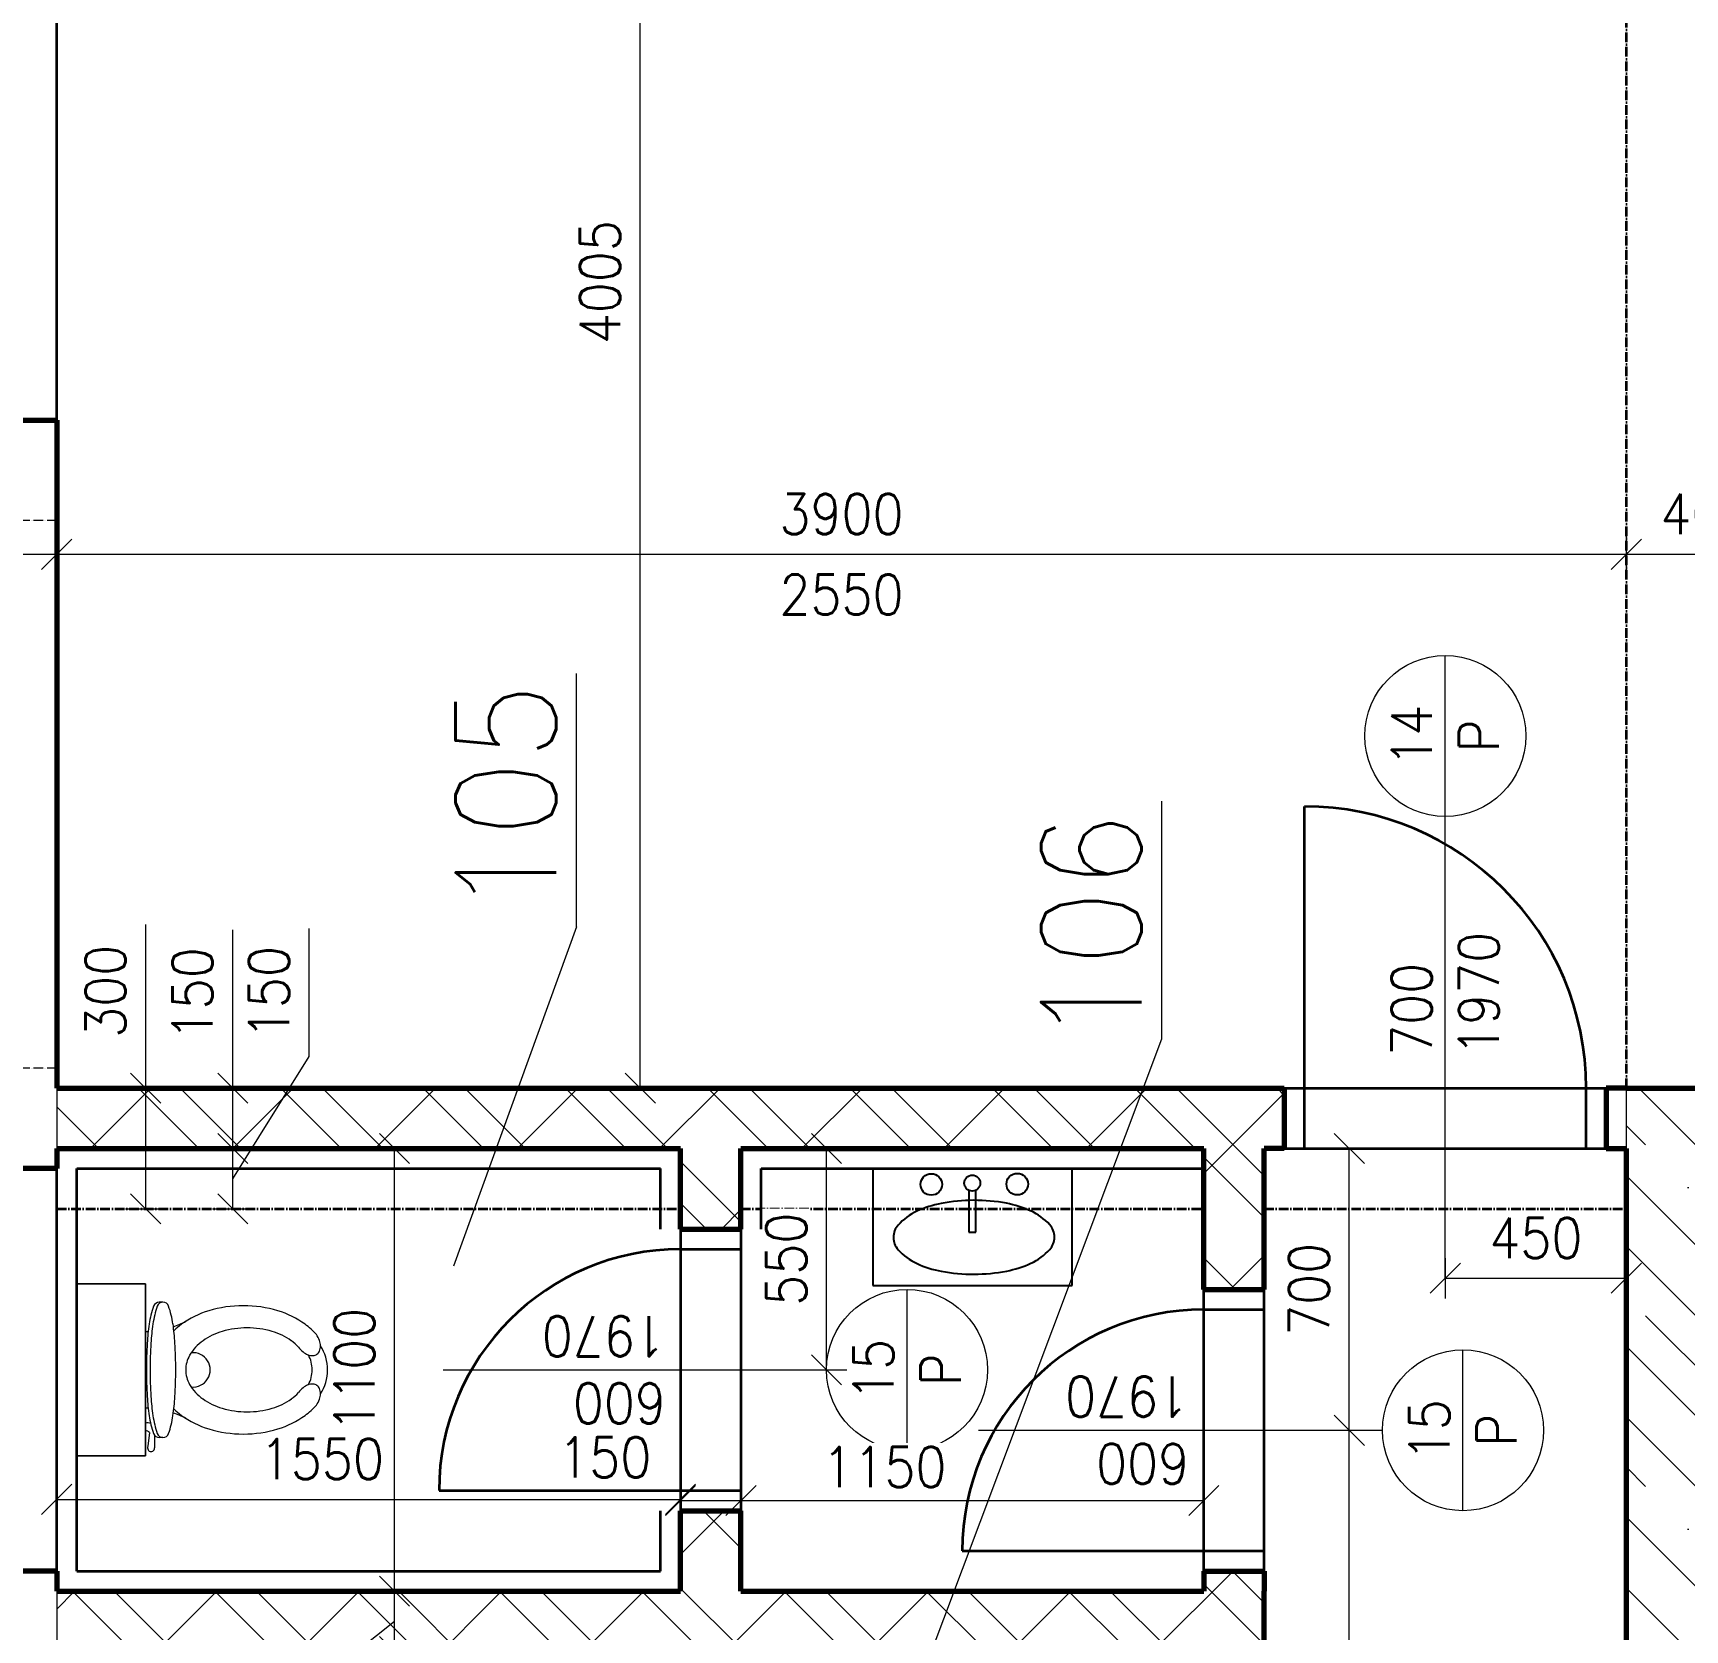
# Model space of a CAD drawing. Header units: millimetres. Extents: x 9557 to 76822, y 14597 to 67378.
# Drawn here: x 17918 to 22023, y 25777 to 29744 of the extents above; entities that cross this region are included whole.
import ezdxf

# ---------------------------------------------------------------- set-up
doc = ezdxf.new("R2010")
doc.units = ezdxf.units.MM
doc.linetypes.add('ACAD_ISO05W100', pattern=[33, 24, -3, 0, -3, 0, -3])
doc.linetypes.add('ACAD_ISO10W100', pattern=[18, 12, -3, 0, -3])
for name, color, linetype, lineweight in [('0.18', 51, 'Continuous', 18), ('0.25', 7, 'Continuous', 25), ('0.35', 6, 'Continuous', 35), ('0.6', 10, 'Continuous', 60), ('0.7', 30, 'Continuous', 70)]:
    doc.layers.add(name, color=color, linetype=linetype, lineweight=lineweight)
doc.styles.add('MyTextStyle', font='romans.shx', dxfattribs={"width": 0.9})
doc.styles.get("Standard").update_dxf_attribs({"font": 'arial.ttf'})
doc.dimstyles.new('Standard SK int', dxfattribs={"dimtxt": 100, "dimasz": 75, "dimexe": 50, "dimexo": 0, "dimgap": 50, "dimtad": 1, "dimdec": 0, "dimrnd": 5, "dimzin": 0, "dimtxsty": 'MyTextStyle', "dimblk": 'OBLIQUE', "dimcen": 0, "dimclrd": 51, "dimclre": 51, "dimadec": 0, "dimazin": 1, "dimtm": 1e-09, "dimtfac": 1, "dimtdec": 0, "dimtofl": 0, "dimtmove": 0, "dimatfit": 2, "dimfxl": 50, "dimfxlon": 1, "dimtfill": 1, "dimtfillclr": 250, "dimtolj": 1, "dimtzin": 0, "dimlwd": 18, "dimlwe": 18, "dimarcsym": 0})

# ---------------------------------------------------------------- blocks, each defined once
blk = doc.blocks.new('_Oblique')
at = {"color": 0, "linetype": 'ByBlock', "lineweight": -2}
blk.add_line((-0.5, -0.5), (0.5, 0.5), dxfattribs=at)
blk = doc.blocks.new('*D57')
at = {"layer": '0.25', "color": 51, "linetype": 'Continuous', "lineweight": 18, "transparency": 16777216}
for p, q in [((24650.6, 27122.8), (24750.6, 27122.8)), ((24700.6, 26822.8), (24700.6, 27122.8)), ((24650.6, 26822.8), (24750.6, 26822.8))]:
    blk.add_line(p, q, dxfattribs=at)
at = {"layer": '0.25', "color": 51, "lineweight": 18, "transparency": 16777216, "xscale": 75, "yscale": 75, "zscale": 75, "rotation": 270}
blk.add_blockref('_Oblique', (24700.6, 26822.8), dxfattribs=at)
at = {"layer": '0.25', "color": 0, "transparency": 16777216, "insert": (24810.5, 27302.8), "char_height": 100, "attachment_point": 5, "rotation": 90, "style": 'MyTextStyle', "bg_fill": 3, "box_fill_scale": 1.1, "bg_fill_color": 256, "bg_fill_true_color": 13158600, "bg_fill_transparency": 0}
blk.add_mtext('\\A1;300', dxfattribs=at)
at = {"layer": '0.25', "color": 51, "lineweight": 18, "transparency": 16777216, "xscale": 75, "yscale": 75, "zscale": 75, "rotation": 90}
blk.add_blockref('_Oblique', (24700.6, 27122.8), dxfattribs=at)
blk = doc.blocks.new('*D58')
at = {"layer": '0.25', "color": 51, "linetype": 'Continuous', "lineweight": 18, "transparency": 16777216}
for p, q in [((22644.1, 30902.8), (22744.1, 30902.8)), ((22694.1, 27122.8), (22694.1, 30902.8)), ((22644.1, 27122.8), (22744.1, 27122.8))]:
    blk.add_line(p, q, dxfattribs=at)
at = {"layer": '0.25', "color": 51, "lineweight": 18, "transparency": 16777216, "xscale": 75, "yscale": 75, "zscale": 75}
for p, rotation in [((22694.1, 30902.8), 90), ((22694.1, 27122.8), 270)]:
    blk.add_blockref('_Oblique', p, dxfattribs=dict(at, rotation=rotation))
at = {"layer": '0.25', "color": 0, "transparency": 16777216, "char_height": 100, "attachment_point": 5, "rotation": 90, "style": 'MyTextStyle', "bg_fill": 3, "box_fill_scale": 1.1, "bg_fill_color": 256, "bg_fill_true_color": 13158600, "bg_fill_transparency": 0}
for s, insert in [('\\A1;3780', (22594.1, 29012.8)), ('\\A1;2550', (22794.1, 29012.8))]:
    blk.add_mtext(s, dxfattribs=dict(at, insert=insert))
blk = doc.blocks.new('*D62')
at = {"layer": '0.25', "color": 51, "linetype": 'Continuous', "lineweight": 18, "transparency": 16777216}
for p, q in [((17477.2, 28499.2), (17477.2, 28399.2)), ((17977.2, 28499.2), (17977.2, 28399.2)), ((17477.2, 28449.2), (17977.2, 28449.2))]:
    blk.add_line(p, q, dxfattribs=at)
at = {"layer": '0.25', "color": 51, "lineweight": 18, "transparency": 16777216, "xscale": 75, "yscale": 75, "zscale": 75, "rotation": 180}
blk.add_blockref('_Oblique', (17477.2, 28449.2), dxfattribs=at)
at = {"layer": '0.25', "color": 51, "lineweight": 18, "transparency": 16777216, "xscale": 75, "yscale": 75, "zscale": 75}
blk.add_blockref('_Oblique', (17977.2, 28449.2), dxfattribs=at)
at = {"layer": '0.25', "color": 0, "transparency": 16777216, "insert": (17727.2, 28549.2), "char_height": 100, "attachment_point": 5, "style": 'MyTextStyle', "bg_fill": 3, "box_fill_scale": 1.1, "bg_fill_color": 256, "bg_fill_true_color": 13158600, "bg_fill_transparency": 0}
blk.add_mtext('\\A1;500', dxfattribs=at)
blk = doc.blocks.new('*D63')
at = {"layer": '0.25', "color": 51, "linetype": 'Continuous', "lineweight": 18, "transparency": 16777216}
for p, q in [((17977.2, 28499.2), (17977.2, 28399.2)), ((21877.2, 28399.2), (21877.2, 28499.2)), ((17977.2, 28449.2), (21877.2, 28449.2))]:
    blk.add_line(p, q, dxfattribs=at)
at = {"layer": '0.25', "color": 51, "lineweight": 18, "transparency": 16777216, "xscale": 75, "yscale": 75, "zscale": 75, "rotation": 180}
blk.add_blockref('_Oblique', (17977.2, 28449.2), dxfattribs=at)
at = {"layer": '0.25', "color": 51, "lineweight": 18, "transparency": 16777216, "xscale": 75, "yscale": 75, "zscale": 75}
blk.add_blockref('_Oblique', (21877.2, 28449.2), dxfattribs=at)
at = {"layer": '0.25', "color": 0, "transparency": 16777216, "char_height": 100, "attachment_point": 5, "style": 'MyTextStyle', "bg_fill": 3, "box_fill_scale": 1.1, "bg_fill_color": 256, "bg_fill_true_color": 13158600, "bg_fill_transparency": 0}
for s, insert in [('\\A1;3900', (19927.2, 28549.2)), ('\\A1;2550', (19927.2, 28349.2))]:
    blk.add_mtext(s, dxfattribs=dict(at, insert=insert))
blk = doc.blocks.new('*D64')
at = {"layer": '0.25', "color": 51, "linetype": 'Continuous', "lineweight": 18, "transparency": 16777216}
for p, q in [((21877.2, 28399.2), (21877.2, 28499.2)), ((22277.2, 28399.2), (22277.2, 28499.2)), ((21877.2, 28449.2), (22277.2, 28449.2))]:
    blk.add_line(p, q, dxfattribs=at)
at = {"layer": '0.25', "color": 51, "lineweight": 18, "transparency": 16777216, "xscale": 75, "yscale": 75, "zscale": 75, "rotation": 180}
blk.add_blockref('_Oblique', (21877.2, 28449.2), dxfattribs=at)
at = {"layer": '0.25', "color": 51, "lineweight": 18, "transparency": 16777216, "xscale": 75, "yscale": 75, "zscale": 75}
blk.add_blockref('_Oblique', (22277.2, 28449.2), dxfattribs=at)
at = {"layer": '0.25', "color": 0, "transparency": 16777216, "insert": (22077.2, 28549.2), "char_height": 100, "attachment_point": 5, "style": 'MyTextStyle', "bg_fill": 3, "box_fill_scale": 1.1, "bg_fill_color": 256, "bg_fill_true_color": 13158600, "bg_fill_transparency": 0}
blk.add_mtext('\\A1;400', dxfattribs=at)
blk = doc.blocks.new('*D76')
at = {"layer": '0.25', "color": 51, "linetype": 'Continuous', "lineweight": 18, "transparency": 16777216}
for p, q in [((19377.2, 31127.8), (19477.2, 31127.8)), ((19427.2, 27122.8), (19427.2, 31127.8)), ((19377.2, 27122.8), (19477.2, 27122.8))]:
    blk.add_line(p, q, dxfattribs=at)
at = {"layer": '0.25', "color": 51, "lineweight": 18, "transparency": 16777216, "xscale": 75, "yscale": 75, "zscale": 75}
for p, rotation in [((19427.2, 31127.8), 90), ((19427.2, 27122.8), 270)]:
    blk.add_blockref('_Oblique', p, dxfattribs=dict(at, rotation=rotation))
at = {"layer": '0.25', "color": 0, "transparency": 16777216, "insert": (19327.2, 29125.3), "char_height": 100, "attachment_point": 5, "rotation": 90, "style": 'MyTextStyle', "bg_fill": 3, "box_fill_scale": 1.1, "bg_fill_color": 256, "bg_fill_true_color": 13158600, "bg_fill_transparency": 0}
blk.add_mtext('\\A1;4005', dxfattribs=at)
blk = doc.blocks.new('A$C565E300A')
at = {"lineweight": 18}
for p, q in [((0.0345, 0.4308), (0.0194, 0.4307)), ((0.0309, 0.4466), (0.0195, 0.4478)), ((0.0579, 0.4432), (0.0309, 0.4466)), ((0.0517, 0.4309), (0.0345, 0.4308)), ((0.0455, 0.4096), (0.0455, 0.4189)), ((0.3815, 0.4084), (0.3815, 0.4177))]:
    blk.add_line(p, q, dxfattribs=at)
for centre, radius, start, end in [((0.0526, 0.4507), 0.00922, 305.5498, 12.3475), ((0.0649, 0.4479), 0.0171, 332.4051, 15.9445), ((-0.1065, 0.4576), 0.2252, 357.0572, 358.7022), ((0.5338, 0.4553), 0.2252, 180.8992, 182.5442), ((0.0192, 0.4392), 0.00856, 88.0406, 271.5608), ((0.0604, 0.4188), 0.0149, 109.2394, 179.8007), ((0.0604, 0.4096), 0.0149, 109.2394, 179.8007), ((0.1327, 0.2117), 0.2342, 98.1174, 109.2394), ((0.1327, 0.2025), 0.2342, 98.1174, 109.2394), ((0.1794, -0.1156), 0.5649, 93.2658, 98.1174), ((0.1794, -0.1249), 0.5649, 93.2658, 98.1174), ((0.2098, -0.6488), 1.0989, 89.8007, 93.2658), ((0.2098, -0.658), 1.0989, 89.8007, 93.2658), ((0.2098, -0.6488), 1.0989, 86.3356, 89.8007), ((0.2098, -0.658), 1.0989, 86.3356, 89.8007), ((0.2439, -0.1158), 0.5649, 81.484, 86.3356), ((0.2439, -0.1251), 0.5649, 81.484, 86.3356), ((0.2929, 0.2112), 0.2342, 70.362, 81.484), ((0.2929, 0.2019), 0.2342, 70.362, 81.484), ((0.3666, 0.4178), 0.0149, 359.8007, 70.362), ((0.3666, 0.4085), 0.0149, 359.8007, 70.362), ((0.0604, 0.4096), 0.0149, 179.8007, 250.362), ((0.1341, 0.6161), 0.2342, 250.362, 261.484), ((-0.1065, 0.4576), 0.2252, 332.1677, 340.8035), ((0.1831, 0.9432), 0.5649, 261.484, 266.3356), ((0.2402, 0.2609), 0.1735, 135.6224, 143.8076), ((0.2172, 1.4761), 1.0989, 266.3356, 269.8007), ((0.2172, 1.4761), 1.0989, 269.8007, 273.2658), ((0.2476, 0.9429), 0.5649, 273.2658, 278.1174), ((0.1858, 0.2611), 0.1735, 35.7938, 43.979), ((0.5338, 0.4553), 0.2252, 198.7979, 207.4337), ((0.2943, 0.6156), 0.2342, 278.1174, 289.2394), ((0.3666, 0.4085), 0.0149, 289.2394, 359.8007), ((0.283, 0.2295), 0.2266, 143.8076, 163.0558), ((0.2358, 0.2421), 0.1167, 120.1595, 144.5338), ((0.2132, 0.3341), 0.0427, 173.4976, 6.1038), ((0.213, 0.2812), 0.0713, 89.8007, 120.1595), ((0.213, 0.2812), 0.0713, 59.4419, 89.8007), ((0.19, 0.2422), 0.1167, 35.0677, 59.4419), ((0.1427, 0.23), 0.2266, 16.5456, 35.7938), ((0.3507, 0.2089), 0.2974, 163.0558, 179.8007), ((0.2719, 0.2163), 0.161, 144.5338, 163.4743), ((0.1537, 0.2167), 0.161, 16.1271, 35.0677), ((0.0748, 0.2098), 0.2974, 359.8007, 16.5456), ((0.329, 0.1994), 0.2206, 163.4743, 179.8007), ((0.0965, 0.2002), 0.2206, 359.8007, 16.1271), ((0.3507, 0.2089), 0.2974, 179.8007, 196.5456), ((0.0748, 0.2098), 0.2974, 343.0558, 359.8007), ((0.329, 0.1994), 0.2206, 179.8007, 196.1271), ((0.0965, 0.2002), 0.2206, 343.4743, 359.8007), ((0.2829, 0.1887), 0.2266, 196.5456, 215.7938), ((0.2718, 0.1828), 0.161, 196.1271, 215.0677), ((0.1536, 0.1833), 0.161, 324.5338, 343.4743), ((0.1426, 0.1892), 0.2266, 323.8076, 343.0558), ((0.2355, 0.1574), 0.1167, 215.0677, 226.8646), ((0.1897, 0.1575), 0.1167, 312.7368, 324.5338), ((0.2398, 0.1577), 0.1735, 215.7938, 228.3242), ((0.1204, 0.0223), 0.0612, 39.2996, 54.6766), ((0.1339, 0.0333), 0.0438, 21.0947, 39.2996), ((0.1458, 0.0379), 0.031, 356.6354, 21.0947), ((0.2125, 0.1183), 0.0799, 242.1825, 269.8007), ((0.2125, 0.1183), 0.0799, 269.8007, 297.419), ((0.2786, 0.0375), 0.031, 158.5067, 182.966), ((0.2905, 0.0328), 0.0438, 140.3018, 158.5067), ((0.3039, 0.0217), 0.0612, 124.9248, 140.3018), ((0.1854, 0.1579), 0.1735, 311.2772, 323.8076), ((0.1598, 0.078), 0.0612, 234.6766, 250.0536), ((0.1539, 0.0616), 0.0438, 250.0536, 268.2585), ((0.2124, 0.11), 0.11, 236.8889, 269.8007), ((0.1535, 0.0489), 0.031, 268.2585, 292.7178), ((0.1584, 0.0372), 0.0184, 292.7178, 324.6766), ((0.1584, 0.0372), 0.0184, 324.6766, 356.6354), ((0.2124, 0.11), 0.11, 269.8007, 302.7125), ((0.266, 0.0368), 0.0184, 182.966, 214.9248), ((0.266, 0.0368), 0.0184, 214.9248, 246.8836), ((0.271, 0.0485), 0.031, 246.8836, 271.3429), ((0.2707, 0.0612), 0.0438, 271.3429, 289.5478), ((0.2648, 0.0776), 0.0612, 289.5478, 304.9248)]:
    blk.add_arc(centre, radius, start, end, dxfattribs=at)
for points in [[(0, 0.4529), (0.0006, 0.6238), (0.0006, 0.6238, 0.0385), (0, 0.4529, 0.0385)], [(0.0006, 0.6238), (0.4279, 0.6223), (0.4279, 0.6223, 0.0385), (0.0006, 0.6238, 0.0385)], [(0.4279, 0.6223), (0.4273, 0.4514), (0.4273, 0.4514, 0.0385), (0.4279, 0.6223, 0.0385)], [(0.4273, 0.4514), (0, 0.4529), (0, 0.4529, 0.0385), (0.4273, 0.4514, 0.0385)]]:
    blk.add_3dface(points, dxfattribs=at)
blk = doc.blocks.new('A$C15221B2D')
for p, q in [((0, 0.2907), (0, 0.0001)), ((0.4951, 0.2907), (0, 0.2907)), ((0.4951, 0.0001), (0.4951, 0.2907)), ((0.2386, 0.237), (0.2386, 0.1326)), ((0.2565, 0.1326), (0.2565, 0.2371)), ((0.2386, 0.1326), (0.2565, 0.1326)), ((0, 0.0001), (0.4951, 0.0001))]:
    blk.add_line(p, q)
for centre, radius in [((0.1454, 0.2514), 0.0267), ((0.2474, 0.2548), 0.0199), ((0.3591, 0.2522), 0.0268)]:
    blk.add_circle(centre, radius)
for centre, radius, start, end in [((0.2521, -0.2225), 0.4345, 90.1224, 100.8917), ((0.2521, -0.2225), 0.4345, 79.353, 90.1224), ((0.1702, 0.054), 0.1441, 114.7868, 138.0706), ((0.2194, -0.0526), 0.2615, 100.8917, 114.7868), ((0.2841, -0.0525), 0.2615, 65.4579, 79.353), ((0.3329, 0.0544), 0.1441, 42.1741, 65.4579), ((0.0969, 0.1199), 0.0456, 138.0706, 180.1224), ((0.4059, 0.1205), 0.0456, 0.1224, 42.1741), ((0.0969, 0.1199), 0.0456, 180.1224, 222.1741), ((0.1699, 0.186), 0.1441, 222.1741, 245.4579), ((0.3326, 0.1863), 0.1441, 294.7868, 318.0706), ((0.4059, 0.1205), 0.0456, 318.0706, 0.1224), ((0.2187, 0.2928), 0.2615, 245.4579, 259.353), ((0.2834, 0.293), 0.2615, 280.8917, 294.7868), ((0.2507, 0.4629), 0.4345, 259.353, 270.1224), ((0.2507, 0.4629), 0.4345, 270.1224, 280.8917)]:
    blk.add_arc(centre, radius, start, end)
at = {"flags": 9}
for tag in ['YSIZE', 'XSIZE']:
    blk.add_attdef(tag, (0, 0.0001), '', height=0.0005, dxfattribs=at)
blk = doc.blocks.new('*D29')
at = {"layer": '0.25', "color": 51, "linetype": 'Continuous', "lineweight": 18, "ltscale": 2, "transparency": 16777216}
for p, q in [((18766.7, 26972.8), (18866.7, 26972.8)), ((18816.7, 25872.8), (18816.7, 26972.8)), ((18766.7, 25872.8), (18866.7, 25872.8))]:
    blk.add_line(p, q, dxfattribs=at)
at = {"layer": '0.25', "color": 51, "lineweight": 18, "ltscale": 2, "transparency": 16777216, "xscale": 75, "yscale": 75, "zscale": 75}
for p, rotation in [((18816.7, 26972.8), 90), ((18816.7, 25872.8), 270)]:
    blk.add_blockref('_Oblique', p, dxfattribs=dict(at, rotation=rotation))
at = {"layer": '0.25', "color": 0, "ltscale": 2, "transparency": 16777216, "insert": (18716.7, 26422.8), "char_height": 100, "attachment_point": 5, "rotation": 90, "style": 'MyTextStyle', "bg_fill": 3, "box_fill_scale": 1.1, "bg_fill_color": 256, "bg_fill_true_color": 13158600, "bg_fill_transparency": 0}
blk.add_mtext('\\A1;1100', dxfattribs=at)
blk = doc.blocks.new('*D30')
at = {"layer": '0.25', "color": 51, "linetype": 'Continuous', "lineweight": 18, "ltscale": 2, "transparency": 16777216}
for p, q in [((17977.2, 26051.1), (17977.2, 26151.1)), ((19527.2, 26051.1), (19527.2, 26151.1)), ((17977.2, 26101.1), (19527.2, 26101.1))]:
    blk.add_line(p, q, dxfattribs=at)
at = {"layer": '0.25', "color": 51, "lineweight": 18, "ltscale": 2, "transparency": 16777216, "xscale": 75, "yscale": 75, "zscale": 75, "rotation": 180}
blk.add_blockref('_Oblique', (17977.2, 26101.1), dxfattribs=at)
at = {"layer": '0.25', "color": 51, "lineweight": 18, "ltscale": 2, "transparency": 16777216, "xscale": 75, "yscale": 75, "zscale": 75}
blk.add_blockref('_Oblique', (19527.2, 26101.1), dxfattribs=at)
at = {"layer": '0.25', "color": 0, "ltscale": 2, "transparency": 16777216, "insert": (18636.2, 26201.1), "char_height": 100, "attachment_point": 5, "style": 'MyTextStyle', "bg_fill": 3, "box_fill_scale": 1.1, "bg_fill_color": 256, "bg_fill_true_color": 13158600, "bg_fill_transparency": 0}
blk.add_mtext('\\A1;1550', dxfattribs=at)
blk = doc.blocks.new('*D54')
at = {"layer": '0.25', "color": 51, "linetype": 'Continuous', "lineweight": 18, "ltscale": 2, "transparency": 16777216}
for p, q in [((19527.2, 26048.3), (19527.2, 26148.3)), ((19677.2, 26072.8), (19677.2, 26148.3)), ((19527.2, 26098.3), (19677.2, 26098.3))]:
    blk.add_line(p, q, dxfattribs=at)
at = {"layer": '0.25', "color": 51, "lineweight": 18, "ltscale": 2, "transparency": 16777216, "xscale": 75, "yscale": 75, "zscale": 75, "rotation": 180}
blk.add_blockref('_Oblique', (19527.2, 26098.3), dxfattribs=at)
at = {"layer": '0.25', "color": 51, "lineweight": 18, "ltscale": 2, "transparency": 16777216, "xscale": 75, "yscale": 75, "zscale": 75}
blk.add_blockref('_Oblique', (19677.2, 26098.3), dxfattribs=at)
at = {"layer": '0.25', "color": 0, "ltscale": 2, "transparency": 16777216, "insert": (19339, 26205.4), "char_height": 100, "attachment_point": 5, "style": 'MyTextStyle', "bg_fill": 3, "box_fill_scale": 1.1, "bg_fill_color": 256, "bg_fill_true_color": 13158600, "bg_fill_transparency": 0}
blk.add_mtext('\\A1;150', dxfattribs=at)
blk = doc.blocks.new('*D55')
at = {"layer": '0.25', "color": 51, "linetype": 'Continuous', "lineweight": 18, "ltscale": 2, "transparency": 16777216}
for p, q in [((19677.2, 26072.8), (19677.2, 26148.3)), ((20827.2, 26048.3), (20827.2, 26148.3)), ((19677.2, 26098.3), (20827.2, 26098.3))]:
    blk.add_line(p, q, dxfattribs=at)
at = {"layer": '0.25', "color": 51, "lineweight": 18, "ltscale": 2, "transparency": 16777216, "xscale": 75, "yscale": 75, "zscale": 75, "rotation": 180}
blk.add_blockref('_Oblique', (19677.2, 26098.3), dxfattribs=at)
at = {"layer": '0.25', "color": 51, "lineweight": 18, "ltscale": 2, "transparency": 16777216, "xscale": 75, "yscale": 75, "zscale": 75}
blk.add_blockref('_Oblique', (20827.2, 26098.3), dxfattribs=at)
at = {"layer": '0.25', "color": 0, "ltscale": 2, "transparency": 16777216, "insert": (20033.7, 26181.5), "char_height": 100, "attachment_point": 5, "style": 'MyTextStyle', "bg_fill": 3, "box_fill_scale": 1.1, "bg_fill_color": 256, "bg_fill_true_color": 13158600, "bg_fill_transparency": 0}
blk.add_mtext('\\A1;1150', dxfattribs=at)
blk = doc.blocks.new('*D36')
at = {"layer": '0.25', "color": 51, "linetype": 'Continuous', "lineweight": 18, "ltscale": 2, "transparency": 16777216}
for p, q in [((18198.4, 27122.8), (18198.4, 27529.2)), ((18148.4, 27122.8), (18248.4, 27122.8)), ((18198.4, 26822.8), (18198.4, 27122.8)), ((18148.4, 26822.8), (18248.4, 26822.8))]:
    blk.add_line(p, q, dxfattribs=at)
at = {"layer": '0.25', "color": 51, "lineweight": 18, "ltscale": 2, "transparency": 16777216, "xscale": 75, "yscale": 75, "zscale": 75}
for p, rotation in [((18198.4, 27122.8), 90), ((18198.4, 26822.8), 270)]:
    blk.add_blockref('_Oblique', p, dxfattribs=dict(at, rotation=rotation))
at = {"layer": '0.25', "color": 0, "ltscale": 2, "transparency": 16777216, "insert": (18098.4, 27363.5), "char_height": 100, "attachment_point": 5, "rotation": 90, "style": 'MyTextStyle', "bg_fill": 3, "box_fill_scale": 1.1, "bg_fill_color": 256, "bg_fill_true_color": 13158600, "bg_fill_transparency": 0}
blk.add_mtext('\\A1;300', dxfattribs=at)
blk = doc.blocks.new('*D37')
at = {"layer": '0.25', "color": 51, "linetype": 'Continuous', "lineweight": 18, "ltscale": 2, "transparency": 16777216}
for p, q in [((21427.2, 26700.5), (21427.2, 26600.5)), ((21877.2, 26700.5), (21877.2, 26600.5)), ((21427.2, 26650.5), (21877.2, 26650.5))]:
    blk.add_line(p, q, dxfattribs=at)
at = {"layer": '0.25', "color": 51, "lineweight": 18, "ltscale": 2, "transparency": 16777216, "xscale": 75, "yscale": 75, "zscale": 75, "rotation": 180}
blk.add_blockref('_Oblique', (21427.2, 26650.5), dxfattribs=at)
at = {"layer": '0.25', "color": 51, "lineweight": 18, "ltscale": 2, "transparency": 16777216, "xscale": 75, "yscale": 75, "zscale": 75}
blk.add_blockref('_Oblique', (21877.2, 26650.5), dxfattribs=at)
at = {"layer": '0.25', "color": 0, "ltscale": 2, "transparency": 16777216, "insert": (21652.2, 26750.5), "char_height": 100, "attachment_point": 5, "style": 'MyTextStyle', "bg_fill": 3, "box_fill_scale": 1.1, "bg_fill_color": 256, "bg_fill_true_color": 13158600, "bg_fill_transparency": 0}
blk.add_mtext('\\A1;450', dxfattribs=at)
blk = doc.blocks.new('*D39')
at = {"layer": '0.25', "color": 51, "linetype": 'Continuous', "lineweight": 18, "ltscale": 2, "transparency": 16777216}
for p, q in [((21138.8, 26272.8), (21238.8, 26272.8)), ((21188.8, 24422.8), (21188.8, 26272.8)), ((21138.8, 24422.8), (21238.8, 24422.8))]:
    blk.add_line(p, q, dxfattribs=at)
at = {"layer": '0.25', "color": 51, "lineweight": 18, "ltscale": 2, "transparency": 16777216, "xscale": 75, "yscale": 75, "zscale": 75}
for p, rotation in [((21188.8, 26272.8), 90), ((21188.8, 24422.8), 270)]:
    blk.add_blockref('_Oblique', p, dxfattribs=dict(at, rotation=rotation))
at = {"layer": '0.25', "color": 0, "ltscale": 2, "transparency": 16777216, "insert": (21088.8, 25347.8), "char_height": 100, "attachment_point": 5, "rotation": 90, "style": 'MyTextStyle', "bg_fill": 3, "box_fill_scale": 1.1, "bg_fill_color": 256, "bg_fill_true_color": 13158600, "bg_fill_transparency": 0}
blk.add_mtext('\\A1;1850', dxfattribs=at)
blk = doc.blocks.new('*D40')
at = {"layer": '0.25', "color": 51, "linetype": 'Continuous', "lineweight": 18, "ltscale": 2, "transparency": 16777216}
for p, q in [((21138.8, 26972.8), (21238.8, 26972.8)), ((21188.8, 26272.8), (21188.8, 26972.8)), ((21138.8, 26272.8), (21238.8, 26272.8))]:
    blk.add_line(p, q, dxfattribs=at)
at = {"layer": '0.25', "color": 51, "lineweight": 18, "ltscale": 2, "transparency": 16777216, "xscale": 75, "yscale": 75, "zscale": 75}
for p, rotation in [((21188.8, 26972.8), 90), ((21188.8, 26272.8), 270)]:
    blk.add_blockref('_Oblique', p, dxfattribs=dict(at, rotation=rotation))
at = {"layer": '0.25', "color": 0, "ltscale": 2, "transparency": 16777216, "insert": (21088.8, 26622.8), "char_height": 100, "attachment_point": 5, "rotation": 90, "style": 'MyTextStyle', "bg_fill": 3, "box_fill_scale": 1.1, "bg_fill_color": 256, "bg_fill_true_color": 13158600, "bg_fill_transparency": 0}
blk.add_mtext('\\A1;700', dxfattribs=at)
blk = doc.blocks.new('*D108')
at = {"layer": '0.25', "color": 51, "linetype": 'Continuous', "lineweight": 18, "ltscale": 2, "transparency": 16777216}
for p, q in [((19890, 26972.8), (19940, 26972.8)), ((19890, 26422.8), (19890, 26972.8)), ((19890, 26422.8), (19940, 26422.8))]:
    blk.add_line(p, q, dxfattribs=at)
at = {"layer": '0.25', "color": 51, "lineweight": 18, "ltscale": 2, "transparency": 16777216, "xscale": 75, "yscale": 75, "zscale": 75}
for p, rotation in [((19890, 26972.8), 90), ((19890, 26422.8), 270)]:
    blk.add_blockref('_Oblique', p, dxfattribs=dict(at, rotation=rotation))
at = {"layer": '0.25', "color": 0, "ltscale": 2, "transparency": 16777216, "insert": (19790, 26697.8), "char_height": 100, "attachment_point": 5, "rotation": 90, "style": 'MyTextStyle', "bg_fill": 3, "box_fill_scale": 1.1, "bg_fill_color": 256, "bg_fill_true_color": 13158600, "bg_fill_transparency": 0}
blk.add_mtext('\\A1;550', dxfattribs=at)
blk = doc.blocks.new('*D109')
at = {"layer": '0.25', "color": 51, "linetype": 'Continuous', "lineweight": 18, "ltscale": 2, "transparency": 16777216}
for p, q in [((18604.7, 27201), (18604.7, 27519.6)), ((18414.7, 26897.8), (18604.7, 27201)), ((18364.7, 26972.8), (18464.7, 26972.8)), ((18414.7, 26822.8), (18414.7, 26972.8)), ((18364.7, 26822.8), (18464.7, 26822.8))]:
    blk.add_line(p, q, dxfattribs=at)
at = {"layer": '0.25', "color": 51, "lineweight": 18, "ltscale": 2, "transparency": 16777216, "xscale": 75, "yscale": 75, "zscale": 75}
for p, rotation in [((18414.7, 26972.8), 90), ((18414.7, 26822.8), 270)]:
    blk.add_blockref('_Oblique', p, dxfattribs=dict(at, rotation=rotation))
at = {"layer": '0.25', "color": 0, "ltscale": 2, "transparency": 16777216, "insert": (18504.7, 27360.3), "char_height": 100, "attachment_point": 5, "rotation": 90, "style": 'MyTextStyle', "bg_fill": 3, "box_fill_scale": 1.1, "bg_fill_color": 256, "bg_fill_true_color": 13158600, "bg_fill_transparency": 0}
blk.add_mtext('\\A1;150', dxfattribs=at)
blk = doc.blocks.new('*D110')
at = {"layer": '0.25', "color": 51, "linetype": 'Continuous', "lineweight": 18, "ltscale": 2, "transparency": 16777216}
for p, q in [((18414.7, 27122.8), (18414.7, 27516.4)), ((18364.7, 27122.8), (18464.7, 27122.8)), ((18414.7, 26972.8), (18414.7, 27122.8)), ((18364.7, 26972.8), (18464.7, 26972.8))]:
    blk.add_line(p, q, dxfattribs=at)
at = {"layer": '0.25', "color": 51, "lineweight": 18, "ltscale": 2, "transparency": 16777216, "xscale": 75, "yscale": 75, "zscale": 75}
for p, rotation in [((18414.7, 27122.8), 90), ((18414.7, 26972.8), 270)]:
    blk.add_blockref('_Oblique', p, dxfattribs=dict(at, rotation=rotation))
at = {"layer": '0.25', "color": 0, "ltscale": 2, "transparency": 16777216, "insert": (18314.7, 27357.1), "char_height": 100, "attachment_point": 5, "rotation": 90, "style": 'MyTextStyle', "bg_fill": 3, "box_fill_scale": 1.1, "bg_fill_color": 256, "bg_fill_true_color": 13158600, "bg_fill_transparency": 0}
blk.add_mtext('\\A1;150', dxfattribs=at)
blk = doc.blocks.new('*D105')
at = {"layer": '0.25', "color": 51, "linetype": 'Continuous', "lineweight": 18, "ltscale": 2, "transparency": 16777216}
for p, q in [((18816.7, 25872.8), (18866.7, 25872.8)), ((18816.7, 25722.8), (18816.7, 25872.8)), ((18816.7, 25797.8), (18626.7, 25647.4)), ((18866.7, 25722.8), (18766.7, 25722.8)), ((18626.7, 25647.4), (18626.7, 25328.8))]:
    blk.add_line(p, q, dxfattribs=at)
at = {"layer": '0.25', "color": 51, "lineweight": 18, "ltscale": 2, "transparency": 16777216, "xscale": 75, "yscale": 75, "zscale": 75}
for p, rotation in [((18816.7, 25872.8), 90), ((18816.7, 25722.8), 270)]:
    blk.add_blockref('_Oblique', p, dxfattribs=dict(at, rotation=rotation))
at = {"layer": '0.25', "color": 0, "ltscale": 2, "transparency": 16777216, "insert": (18526.7, 25488.1), "char_height": 100, "attachment_point": 5, "rotation": 90, "style": 'MyTextStyle', "bg_fill": 3, "box_fill_scale": 1.1, "bg_fill_color": 256, "bg_fill_true_color": 13158600, "bg_fill_transparency": 0}
blk.add_mtext('\\A1;150', dxfattribs=at)

msp = doc.modelspace()

# ---------------------------------------------------------------- hatches: boundary and pattern name
at = {"layer": '0.18', "ltscale": 2}
h = msp.add_hatch(dxfattribs=at)
h.set_pattern_fill('MURIVOSTREDNAPEVNOST', color=256, scale=250, angle=90, pattern_type=2)
h.set_pattern_definition([(135, (35925.14, 18320.34), (-353.5534, 2e-14), []), (135, (35925.14, 18570.34), (-353.5534, 2e-14), []), (225, (35925.14, 18320.34), (-5e-14, -353.5534), [])])
h.paths.add_polyline_path([(20827.2, 25922.8), (20827.2, 25872.8), (19677.2, 25872.8), (19677.2, 26072.8), (19527.2, 26072.8), (19527.2, 25872.8), (17977.2, 25872.8), (17977.2, 25722.8), (18877.2, 25722.8), (18877.2, 25622.8), (19027.2, 25622.8), (19027.2, 25722.8), (20827.2, 25722.8), (20827.2, 24772.8), (20977.2, 24772.8), (20977.2, 25872.8), (20977.2, 25922.8)])
h.paths.add_polyline_path([(18877.2, 24922.8), (18877.2, 24022.8), (19027.2, 24022.8), (19027.2, 24922.8)])
h.paths.add_polyline_path([(19927.2, 24922.8), (19927.2, 24022.8), (20077.2, 24022.8), (20077.2, 24922.8)])
h.paths.add_polyline_path([(17977.2, 27122.8), (17977.2, 26972.8), (19527.2, 26972.8), (19527.2, 26772.8), (19677.2, 26772.8), (19677.2, 26972.8), (20827.2, 26972.8), (20827.2, 26622.8), (20977.2, 26622.8), (20977.2, 26972.8), (21027.2, 26972.8), (21027.2, 27122.8)])
h.paths.add_polyline_path([(20827.2, 24072.8), (20827.2, 24022.8), (20977.2, 24022.8), (20977.2, 24072.8)])
h = msp.add_hatch(dxfattribs=at)
h.set_pattern_fill('BETONSVYSTUZOU', color=256, scale=300, angle=90, pattern_type=2)
h.set_pattern_definition([(135, (35925.14, 18620.34), (-424.264, 3e-14), []), (135, (35925.14, 18920.34), (-636.396, 212.132), [300, -150, 0, -150]), (135, (35925.14, 19220.34), (-424.264, 3e-14), [])])
h.paths.add_polyline_path([(21877.2, 24022.8), (22277.2, 24022.8), (22277.2, 26822.8), (22277.2, 27122.8), (21877.2, 27122.8), (21877.2, 26972.8)])

# ---------------------------------------------------------------- linework, layer by layer
at = {"layer": '0.18', "linetype": 'ACAD_ISO05W100'}
for p, q in [((17977.2, 28532.8), (17477.2, 28532.8)), ((17977.2, 27172.8), (17477.2, 27172.8))]:
    msp.add_line(p, q, dxfattribs=at)
at = {"layer": '0.18', "ltscale": 2}
for p, q in [((21427.2, 27797.9), (21427.2, 28197.9)), ((19268.4, 27523.7), (19268.4, 28153.1)), ((20722.8, 27245.3), (20722.8, 27835.6)), ((21427.2, 26650.5), (21427.2, 27797.9)), ((19268.4, 27523.7), (18963, 26680.5)), ((20083.4, 25543.5), (20722.8, 27245.3)), ((21877.2, 26972.8), (21877.2, 27122.8)), ((18937.6, 26422.8), (19890, 26422.8)), ((20267.7, 26272.8), (21271.2, 26272.8)), ((17977.2, 25872.8), (17977.2, 25722.8))]:
    msp.add_line(p, q, dxfattribs=at)
at = {"layer": '0.18'}
for p, q in [((17977.2, 27122.8), (17977.2, 26972.8)), ((20090, 26222.8), (20090, 26622.8)), ((21471.2, 26072.8), (21471.2, 26472.8))]:
    msp.add_line(p, q, dxfattribs=at)
at = {"layer": '0.18', "ltscale": 2}
for centre in [(21427.2, 27997.9), (20090, 26422.8), (21471.2, 26272.8)]:
    msp.add_circle(centre, 200, dxfattribs=at)
at = {"layer": '0.35', "linetype": 'ACAD_ISO10W100', "ltscale": 2}
for p, q in [((21877.2, 27122.8), (21877.2, 30902.8)), ((17977.2, 26822.8), (19527.2, 26822.8)), ((19677.2, 26822.8), (20827.2, 26822.8)), ((20977.2, 26822.8), (21877.2, 26822.8))]:
    msp.add_line(p, q, dxfattribs=at)
at = {"layer": '0.35'}
for p, q in [((17977.2, 28782.8), (17977.2, 30282.8)), ((18027.2, 26922.8), (19477.2, 26922.8)), ((19477.2, 26772.8), (19477.2, 26922.8)), ((19727.2, 26922.8), (20827.2, 26922.8)), ((19727.2, 26772.8), (19727.2, 26922.8)), ((19527.2, 26772.8), (19527.2, 26072.8)), ((19677.2, 26772.8), (19677.2, 26072.8)), ((19527.2, 26722.8), (19677.2, 26722.8)), ((20827.2, 25922.8), (20827.2, 26622.8)), ((20977.2, 25922.8), (20977.2, 26622.8)), ((20827.2, 26572.8), (20977.2, 26572.8)), ((18927.2, 26122.8), (19527.2, 26122.8)), ((19527.2, 26122.8), (19677.2, 26122.8)), ((19477.2, 25922.8), (19477.2, 26072.8)), ((20227.2, 25972.8), (20827.2, 25972.8)), ((20827.2, 25972.8), (20977.2, 25972.8)), ((18027.2, 25922.8), (19477.2, 25922.8))]:
    msp.add_line(p, q, dxfattribs=at)
at = {"layer": '0.35', "ltscale": 2}
for p, q in [((21077.2, 27122.8), (21077.2, 27822.8)), ((21027.2, 27122.8), (21827.2, 27122.8)), ((21077.2, 26972.8), (21077.2, 27122.8)), ((21777.2, 26972.8), (21777.2, 27122.8)), ((21027.2, 26972.8), (21827.2, 26972.8)), ((17977.2, 25922.8), (17977.2, 26922.8)), ((18027.2, 25922.8), (18027.2, 26922.8))]:
    msp.add_line(p, q, dxfattribs=at)
msp.add_arc((21077.2, 27122.8), 700, 0, 90, dxfattribs=at)
at = {"layer": '0.35'}
for centre in [(19527.2, 26122.8), (20827.2, 25972.8)]:
    msp.add_arc(centre, 600, 90, 180, dxfattribs=at)
at = {"layer": '0.7'}
for p, q in [((17477.2, 28782.8), (17977.2, 28782.8)), ((17977.2, 28782.8), (17977.2, 27122.8)), ((17977.2, 27122.8), (21027.2, 27122.8)), ((21877.2, 27122.8), (26527.2, 27122.8)), ((17977.2, 26972.8), (17977.2, 26922.8)), ((17977.2, 26972.8), (19527.2, 26972.8)), ((19527.2, 26772.8), (19527.2, 26972.8)), ((19677.2, 26972.8), (20827.2, 26972.8)), ((19677.2, 26772.8), (19677.2, 26972.8)), ((20827.2, 26622.8), (20827.2, 26972.8)), ((20977.2, 26622.8), (20977.2, 26972.8)), ((21877.2, 24022.8), (21877.2, 26972.8)), ((19527.2, 26772.8), (19677.2, 26772.8)), ((20827.2, 26622.8), (20977.2, 26622.8)), ((19527.2, 25872.8), (19527.2, 26072.8)), ((19527.2, 26072.8), (19677.2, 26072.8)), ((19677.2, 25872.8), (19677.2, 26072.8)), ((17977.2, 25922.8), (17977.2, 25872.8)), ((20827.2, 25922.8), (20977.2, 25922.8)), ((20827.2, 25922.8), (20827.2, 25872.8)), ((20977.2, 25922.8), (20977.2, 25872.8)), ((17977.2, 25872.8), (19527.2, 25872.8)), ((19677.2, 25872.8), (20827.2, 25872.8)), ((20977.2, 24772.8), (20977.2, 25872.8))]:
    msp.add_line(p, q, dxfattribs=at)
at = {"layer": '0.7', "ltscale": 2}
for p, q in [((21027.2, 27122.8), (21027.2, 26972.8)), ((21877.2, 27122.8), (21827.2, 27122.8)), ((21827.2, 27122.8), (21827.2, 26972.8)), ((21027.2, 26972.8), (20977.2, 26972.8)), ((21827.2, 26972.8), (21877.2, 26972.8)), ((17977.2, 26922.8), (17477.2, 26922.8)), ((17977.2, 25922.8), (17477.2, 25922.8))]:
    msp.add_line(p, q, dxfattribs=at)

# ---------------------------------------------------------------- block references
at = {"color": 7, "xscale": 1000, "yscale": 1000, "zscale": 1000}
msp.add_blockref('A$C15221B2D', (20004.7, 26632.1), dxfattribs=at)
at = {"layer": '0.25', "color": 7, "xscale": 1000, "yscale": 1000, "zscale": 1000, "rotation": 90.19929722858181}
msp.add_blockref('A$C565E300A', (18651, 26210.8), dxfattribs=at)

# ---------------------------------------------------------------- texts
at = {"layer": '0.25', "char_height": 100, "rotation": 90, "style": 'MyTextStyle'}
for s, width, insert, attachment_point in [('{\\Fromans|c238;14\\PP}', 133.187, (21427.2, 27997.9), 5), ('{\\Fromans|c238;700\\P1970}', 313.65, (21427.2, 27202.8), 4), ('{\\Fromans|c238;15\\PP}', 133.187, (20090, 26422.8), 5), ('{\\Fromans|c238;15\\PP}', 133.187, (21471.2, 26272.8), 5)]:
    msp.add_mtext_dynamic_manual_height_columns(s, width=width, gutter_width=500, heights=[0], dxfattribs=dict(at, insert=insert, attachment_point=attachment_point))
at = {"layer": '0.25', "ltscale": 2, "char_height": 100, "attachment_point": 4, "rotation": 180, "style": 'MyTextStyle'}
for insert in [(19491, 26422.8), (20791, 26272.8)]:
    msp.add_mtext_dynamic_manual_height_columns('{\\Fromans|c238;600\\P1970}', width=322.046, gutter_width=500, heights=[0], dxfattribs=dict(at, insert=insert))
at = {"layer": '0.6', "char_height": 250, "attachment_point": 8, "rotation": 90, "style": 'MyTextStyle'}
for s, insert in [('{\\Fromans|c238;105}', (19218.4, 27841.5)), ('{\\Fromans|c238;106}', (20672.8, 27519.7))]:
    msp.add_mtext(s, dxfattribs=dict(at, insert=insert))

# ---------------------------------------------------------------- next in the draw order: dimensions: what is measured, and where the dimension line sits
at = {"layer": '0.25'}
dim = msp.add_linear_dim(base=(17977.2, 28449.2), p1=(17477.2, 28782.8), p2=(17977.2, 28782.8), angle=180, dimstyle='Standard SK int', override={"dimtfill": 1}, dxfattribs=at)
dim.commit()
dim.dimension.update_dxf_attribs({"geometry": '*D62', "text_midpoint": (17727.2, 28549.2)})
dim = msp.add_linear_dim(base=(24700.6, 27122.8), p1=(22277.2, 26822.8), p2=(21877.2, 27122.8), angle=90, dimstyle='Standard SK int', override={"dimtmove": 2, "dimtfill": 1}, dxfattribs=at)
dim.commit()
dim.dimension.update_dxf_attribs({"geometry": '*D57', "text_midpoint": (24810.5, 27302.8), "dimtype": 160})
at = {"layer": '0.25', "ltscale": 2}
dim = msp.add_linear_dim(base=(18816.7, 26972.8), p1=(17977.2, 25872.8), p2=(17977.2, 26972.8), angle=90, dimstyle='Standard SK int', override={"dimtfill": 1}, dxfattribs=at)
dim.commit()
dim.dimension.update_dxf_attribs({"geometry": '*D29', "text_midpoint": (18816.7, 26422.8), "dimtype": 160})
for base, p1, p2, override, picture, middle in [((19890, 26972.8), (19890, 26422.8), (19890, 26972.8), {"dimtfill": 1}, '*D108', (19790, 26697.8)), ((21188.8, 26272.8), (20977.2, 24422.8), (20977.2, 26272.8), {"dimtmove": 1, "dimtfill": 1}, '*D39', (21088.8, 25347.8))]:
    dim = msp.add_linear_dim(base=base, p1=p1, p2=p2, angle=90, dimstyle='Standard SK int', override=override, dxfattribs=at)
    dim.commit()
    dim.dimension.update_dxf_attribs({"geometry": picture, "text_midpoint": middle})

# ---------------------------------------------------------------- next in the draw order: dimensions: what is measured, and where the dimension line sits
at = {"layer": '0.25'}
dim = msp.add_linear_dim(base=(22694.1, 30902.8), p1=(21877.2, 27122.8), p2=(22277.2, 30902.8), angle=90, text='<>\\X2550', dimstyle='Standard SK int', override={"dimtmove": 1, "dimtfill": 1}, dxfattribs=at)
dim.commit()
dim.dimension.update_dxf_attribs({"geometry": '*D58', "text_midpoint": (22694.1, 29012.8)})
at = {"layer": '0.25', "ltscale": 2}
for base, p1, p2, angle, override, picture, middle in [((21188.8, 26972.8), (20977.2, 26272.8), (20977.2, 26972.8), 90, {"dimtmove": 1, "dimtfill": 1}, '*D40', (21088.8, 26622.8)), ((21877.2, 26650.5), (21427.2, 26822.8), (21877.2, 26822.8), 180, {"dimtfill": 1}, '*D37', (21652.2, 26750.5))]:
    dim = msp.add_linear_dim(base=base, p1=p1, p2=p2, angle=angle, dimstyle='Standard SK int', override=override, dxfattribs=at)
    dim.commit()
    dim.dimension.update_dxf_attribs({"geometry": picture, "text_midpoint": middle})
dim = msp.add_linear_dim(base=(19527.2, 26101.1), p1=(17977.2, 25872.8), p2=(19527.2, 25872.8), angle=180, dimstyle='Standard SK int', override={"dimtfill": 1}, dxfattribs=at)
dim.commit()
dim.dimension.update_dxf_attribs({"geometry": '*D30', "text_midpoint": (18636.2, 26101.1), "dimtype": 160})

# ---------------------------------------------------------------- next in the draw order: dimensions: what is measured, and where the dimension line sits
at = {"layer": '0.25'}
dim = msp.add_linear_dim(base=(21877.2, 28449.2), p1=(17977.2, 28782.8), p2=(21877.2, 27122.8), angle=180, text='<>\\X2550', dimstyle='Standard SK int', override={"dimtmove": 1, "dimtfill": 1}, dxfattribs=at)
dim.commit()
dim.dimension.update_dxf_attribs({"geometry": '*D63', "text_midpoint": (19927.2, 28449.2)})
at = {"layer": '0.25', "ltscale": 2}
for base, p1, p2, angle, picture, middle in [((19677.2, 26098.3), (19527.2, 25872.8), (19677.2, 26072.8), 180, '*D54', (19339, 26105.4)), ((18816.7, 25872.8), (18877.2, 25722.8), (18816.7, 25872.8), 90, '*D105', (18626.7, 25597.4))]:
    dim = msp.add_linear_dim(base=base, p1=p1, p2=p2, angle=angle, dimstyle='Standard SK int', override={"dimtmove": 1, "dimtfill": 1}, dxfattribs=at)
    dim.commit()
    dim.dimension.update_dxf_attribs({"geometry": picture, "text_midpoint": middle, "dimtype": 160})

# ---------------------------------------------------------------- next in the draw order: dimensions: what is measured, and where the dimension line sits
at = {"layer": '0.25'}
for base, p1, p2, angle, override, picture, middle in [((19427.2, 31127.8), (17977.2, 27122.8), (17977.2, 31127.8), 90, {"dimtfill": 1}, '*D76', (19327.2, 29125.3)), ((22277.2, 28449.2), (21877.2, 27122.8), (22277.2, 27122.8), 180, {"dimtmove": 1, "dimtfill": 1}, '*D64', (22077.2, 28549.2))]:
    dim = msp.add_linear_dim(base=base, p1=p1, p2=p2, angle=angle, dimstyle='Standard SK int', override=override, dxfattribs=at)
    dim.commit()
    dim.dimension.update_dxf_attribs({"geometry": picture, "text_midpoint": middle})
at = {"layer": '0.25', "ltscale": 2}
dim = msp.add_linear_dim(base=(20827.2, 26098.3), p1=(19677.2, 26072.8), p2=(20827.2, 25872.8), angle=180, dimstyle='Standard SK int', override={"dimtmove": 1, "dimtfill": 1}, dxfattribs=at)
dim.commit()
dim.dimension.update_dxf_attribs({"geometry": '*D55', "text_midpoint": (20033.7, 26081.5), "dimtype": 160})

# ---------------------------------------------------------------- next in the draw order: dimensions: what is measured, and where the dimension line sits
dim = msp.add_linear_dim(base=(18198.4, 27122.8), p1=(17977.2, 26822.8), p2=(17977.2, 27122.8), angle=90, dimstyle='Standard SK int', override={"dimtfill": 1}, dxfattribs=at)
dim.commit()
dim.dimension.update_dxf_attribs({"geometry": '*D36', "text_midpoint": (18198.4, 27363.5), "dimtype": 160})

# ---------------------------------------------------------------- next in the draw order: dimensions: what is measured, and where the dimension line sits
dim = msp.add_linear_dim(base=(18414.7, 26972.8), p1=(17977.2, 26822.8), p2=(17977.2, 26972.8), angle=90, dimstyle='Standard SK int', override={"dimtmove": 1, "dimtfill": 1}, dxfattribs=at)
dim.commit()
dim.dimension.update_dxf_attribs({"geometry": '*D109', "text_midpoint": (18604.7, 27251), "dimtype": 160})

# ---------------------------------------------------------------- next in the draw order: dimensions: what is measured, and where the dimension line sits
dim = msp.add_linear_dim(base=(18414.7, 27122.8), p1=(17977.2, 26972.8), p2=(17977.2, 27122.8), angle=90, dimstyle='Standard SK int', override={"dimtfill": 1}, dxfattribs=at)
dim.commit()
dim.dimension.update_dxf_attribs({"geometry": '*D110', "text_midpoint": (18414.7, 27357.1), "dimtype": 160})

doc.saveas('drawing.dxf')
